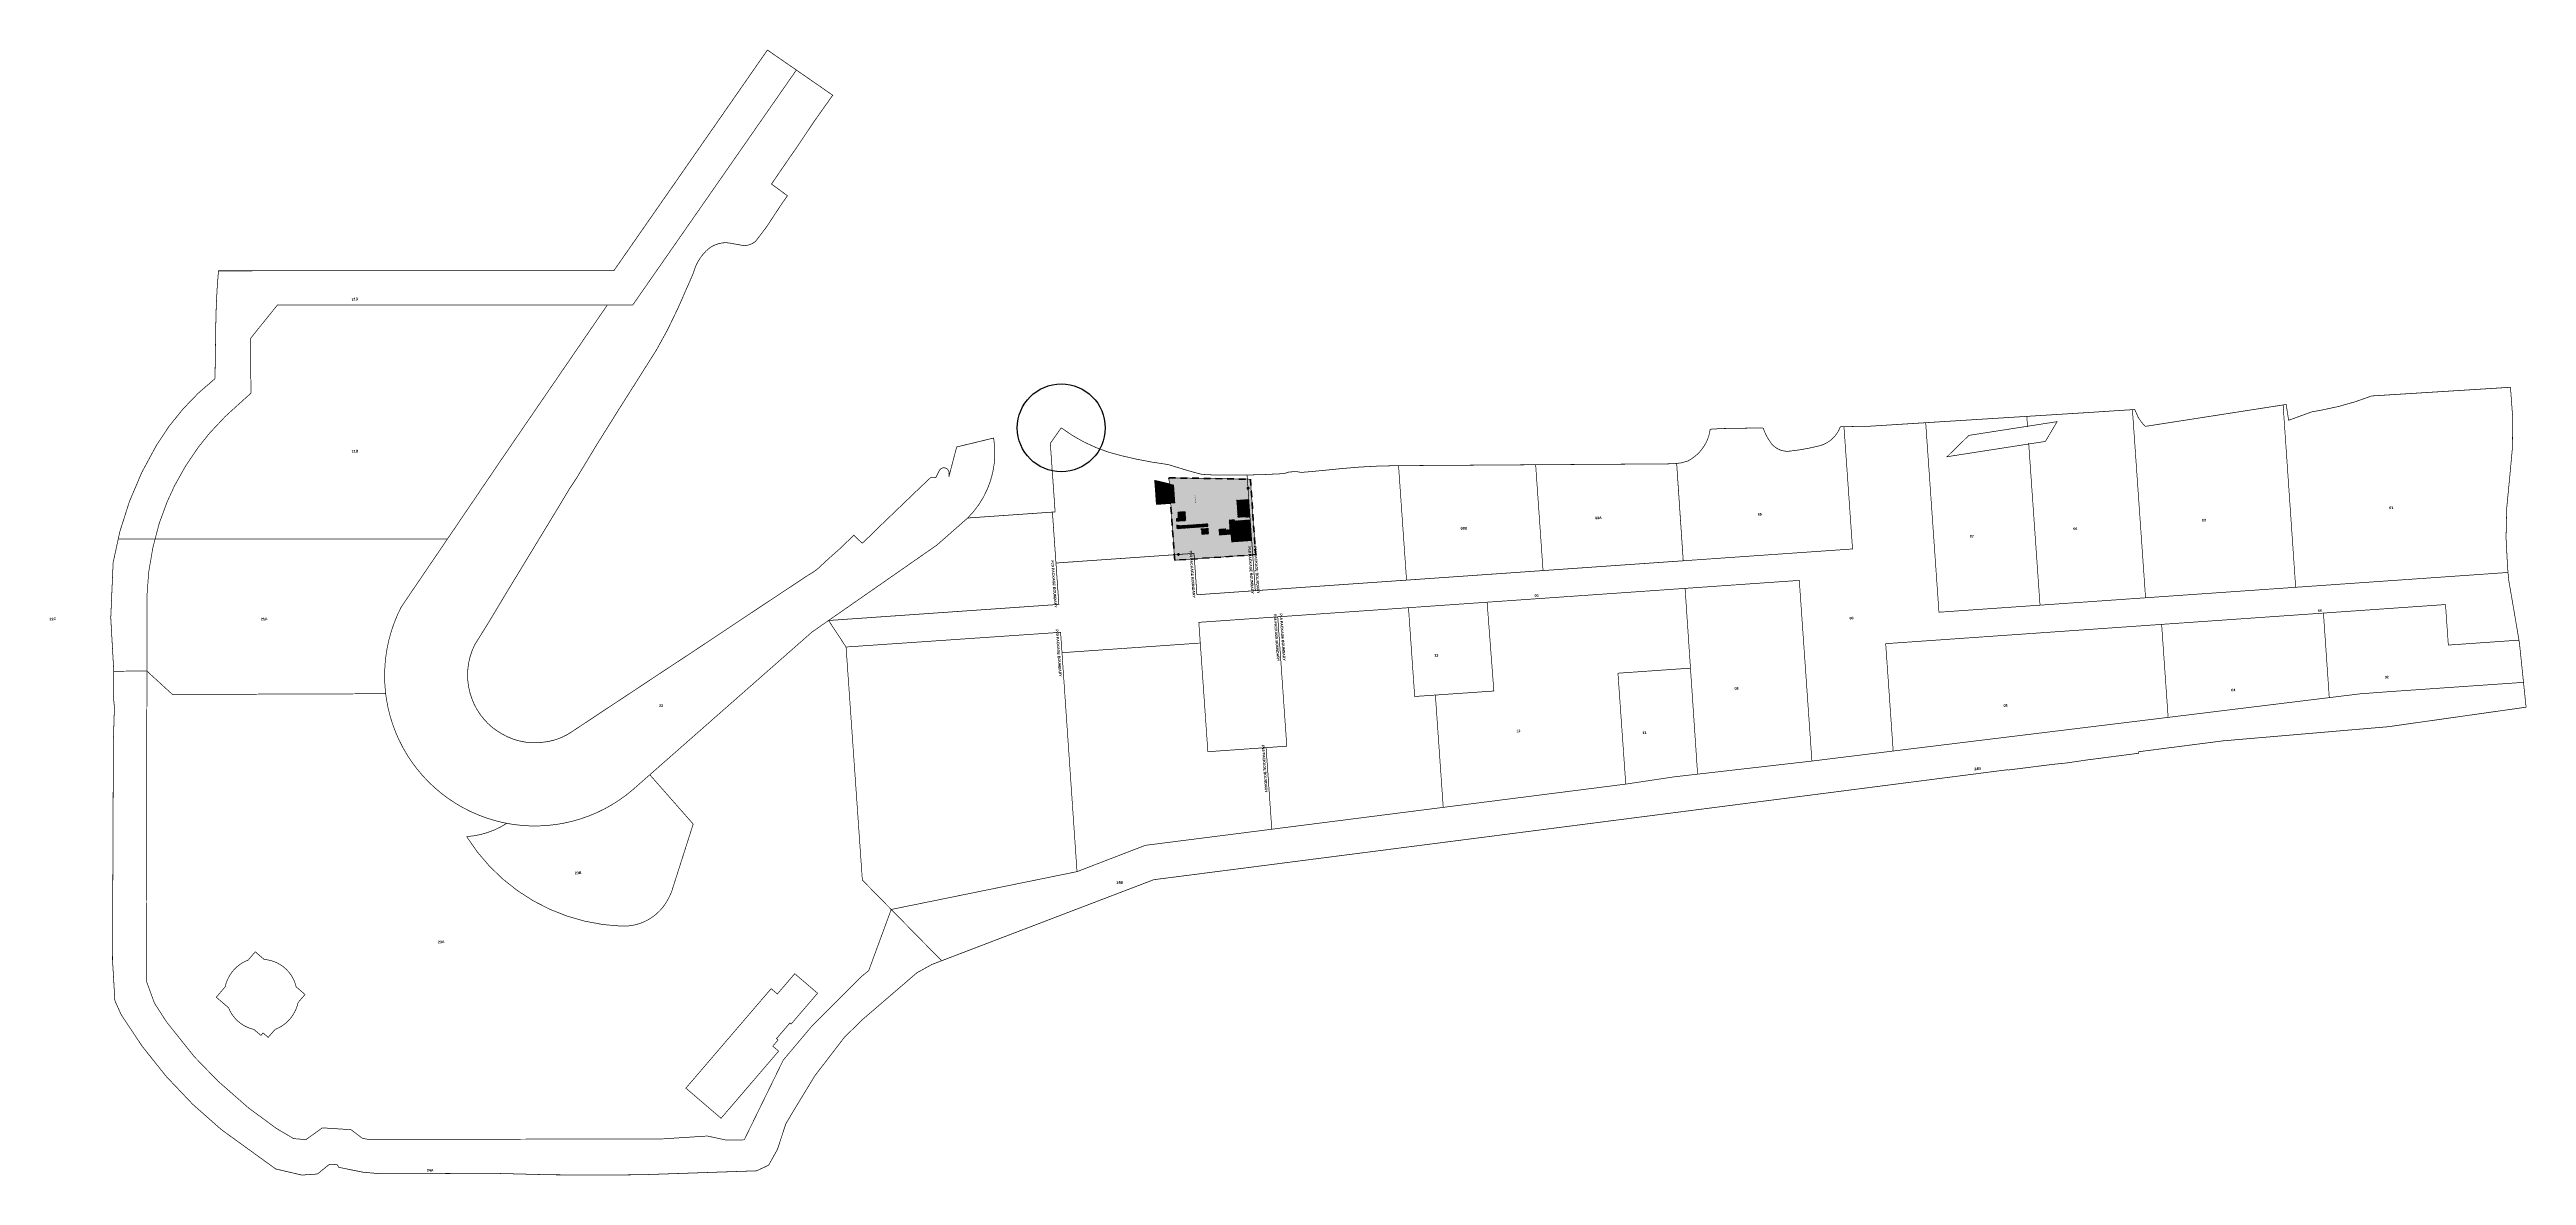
# Model space of a CAD drawing. Header units: millimetres. Extents: x 50357 to 985146, y 723188 to 1803594.
# Drawn here: x 831339 to 832772, y 821498 to 822150 of the extents above; entities that cross this region are included whole.
import ezdxf
from ezdxf.enums import TextEntityAlignment as Align

# ---------------------------------------------------------------- set-up
doc = ezdxf.new("R2010")
doc.units = ezdxf.units.MM
doc.header["$LTSCALE"] = 3
doc.header["$MEASUREMENT"] = 0
for name, pattern in [('Dash 1_100', [2.25, 1.25, -1]), ('DASHED', [19.05, 12.7, -6.35]), ('DIVIDE', [1.25, 0.5, -0.25, 0, -0.25, 0, -0.25])]:
    doc.linetypes.add(name, pattern=pattern)
doc.layers.get('Defpoints').update_dxf_attribs({"color": 32})
for name, color, linetype in [('3A35X-MAGP-P-LD-00-0$0$LWK-LV_LEVEL_NEW', 7, 'Continuous'), ('_ANCILIARY', 40, 'Continuous'), ('_ANCILIARY HATCH', 252, 'Continuous'), ('_DEV LINE', 96, 'DIVIDE'), ('_PARCEL BOUNDARY', 10, 'DASHED'), ('_SUBLEASE', 241, 'Continuous'), ('_SUBLEASE LINE', 10, 'DIVIDE'), ('LEVEL MARK', 7, 'Continuous')]:
    doc.layers.add(name, color=color, linetype=linetype)
for name, color, linetype, lineweight in [('Hatch (CARR)', 8, 'Continuous', 35), ('Hatch (HOR not under LTC submission)', 252, 'Continuous', 35), ('Hatch (LTC&CB)', 252, 'Continuous', 35)]:
    doc.layers.add(name, color=color, linetype=linetype, lineweight=lineweight)
doc.styles.add('3A35X-MAGP-P-LD-00-0$0$Standard', font='arial.ttf')
doc.styles.add('_BOLD', font='arialbd.ttf', dxfattribs={"width": 0.8})
pattern_1 = [(228.998908534, (377103.873, -398628.4059), (0.5660228118, -0.4920550544), []), (228.998908534, (377103.34395, -398628.4429), (0.5660228118, -0.4920550544), [0, -0.75])]
pattern_2 = [(273.99698326, (-2589.97528, 3765.70243), (0.39590968955, 0.0276637551), []), (48.99698326, (-2590.1594, 3765.4906), (-0.8471472552, 0.736492187), [0.56126625, -0.56126625]), (48.99698326, (-2590.1525, 3765.3917), (-0.8471472552, 0.736492187), [0.56126625, -0.56126625]), (48.99698326, (-2590.1456, 3765.2927), (-0.8471472552, 0.736492187), [0.56126625, -0.56126625])]

# ---------------------------------------------------------------- blocks, each defined once
blk = doc.blocks.new('PARCEL BOUNDARY')
at = {"layer": '_PARCEL BOUNDARY', "ltscale": 0.2, "const_width": 400}
blk.add_lwpolyline([(835046275, 817368216), (834552235, 817304559), (834423997, 817255556), (834415272, 817250725), (834383474, 817223368), (834373340, 817213382), (834356312, 817191233), (834343998, 817171014), (834339429, 817163257), (834334619, 817148570), (834329521, 817139415), (834322539, 817136162), (834256694, 817133907), (834232989, 817133690), (834202736, 817133865), (834169745, 817134732), (834105632, 817134419), (834095122, 817135317), (834080874, 817138176), (834079946, 817139711), (834075547, 817139970), (834068485, 817134307), (834059513, 817133702), (834044421, 817137222), (834012957, 817159986, -0.08686965), (833954966, 817226586), (833951380, 817234555), (833950000, 817258228), (833950511, 817384961), (833951109, 817404498), (833950597, 817409587), (833950593, 817427676), (833948989, 817456124), (833950364, 817488063, -0.09406335), (833975556, 817556113, -0.0902781), (834009286, 817594401), (834009749, 817626239, -0.01890961), (834011285, 817656779), (834240035, 817656948), (834328826, 817784526), (834366572, 817758378), (834355826, 817743212), (834346055, 817728583), (834340896, 817721209), (834331155, 817706998), (834340389, 817700245), (834336624, 817694857), (834328547, 817682538), (834322058, 817673971, -0.17520592), (834315237, 817671365), (834306349, 817672952, 0.23232566), (834293229, 817668130, 0.13623246), (834285961, 817655424), (834277176, 817635418), (834270995, 817622574), (834264654, 817611081), (834252662, 817592098), (834242750, 817576451), (834230030, 817556108), (834218394, 817536845), (834214232, 817530553), (834209561, 817522752), (834175873, 817467287), (834168313, 817454617), (834159505, 817440452, 0.21078465), (834157945, 817409099, 0.18030514), (834175259, 817388920, 0.1721578), (834199780, 817384186, 0.10218961), (834213411, 817388708), (834221184, 817393764), (834236604, 817404009), (834264376, 817422377), (834297078, 817443981), (834310419, 817452901), (834352558, 817480871, 0.08211886), (834360568, 817486915, -0.01113374), (834370062, 817495444), (834378808, 817503845), (834383625, 817499192), (834387460, 817502803), (834394780, 817509960), (834415092, 817529477), (834423246, 817537222), (834426223, 817537204), (834428346, 817541474, -0.68597531), (834433832, 817540361, -0.09598667), (834433770, 817537696), (834438280, 817554903), (834459677, 817560069, -0.24235352), (834444628, 817513801), (834495220, 817517337), (834492444, 817557035), (834498761, 817565962, 0.10394533), (834533697, 817549820, 0.02814853), (834560518, 817544745), (834570883, 817541589, 0.01218113), (834580152, 817539059, 0.0118169), (834589680, 817538655, 0.01895901), (834627610, 817539489), (834630540, 817540418), (834634554, 817540697), (834637584, 817540183, 0.00497874), (834647569, 817541071), (834660846, 817542394, -0.02316028), (834692882, 817544092), (834848633, 817545126), (834853232, 817545226), (834857282, 817545692), (834861211, 817546780, 0.08894422), (834868247, 817552295, 0.09128275), (834872755, 817559703, 0.06185808), (834874097, 817565165), (834880689, 817565564), (834904743, 817565941, 0.07734062), (834909189, 817557307, 0.26747297), (834920028, 817552490, 0.0363773), (834937243, 817555572, 0.24942274), (834949395, 817566641), (834966122, 817566903), (835091811, 817574777), (835119690, 817576586), (835121800, 817571864, 0.07369685), (835125906, 817566838), (835207274, 817579502), (835208699, 817570346), (835222078, 817575222), (835227487, 817576187, 0.04905368), (835256687, 817584425), (835337017, 817589446, -0.06218634), (835336510, 817536749, 0.05571216), (835335348, 817485197), (835335994, 817477945), (835339286, 817458795), (835342221, 817441416), (835346043, 817404387), (835266281, 817393086), (835170777, 817384907), (835121934, 817378609), (835122014, 817377733), (835091934, 817373836), (835080292, 817372113), (835071867, 817371247), (835046358, 817368019)], format="xyb", close=True, dxfattribs=at)
at = {"layer": '_PARCEL BOUNDARY', "ltscale": 100, "const_width": 383, "flags": 128}
for points in [[(834236237, 817637072), (834250943, 817637080), (834345551, 817772940)], [(834951493, 817566674), (834953903, 817532536), (834956464, 817495914), (834858529, 817489069)], [(834433810, 817537817), (834433776, 817537676), (834433735, 817537510)], [(833953173, 817501723), (833974494, 817501723), (834143765, 817501723)], [(834745090, 817465102), (834925661, 817477723), (834932967, 817373210)], [(835228838, 817458825), (835299441, 817463761), (835301082, 817440318), (835341924, 817443173)], [(835344561, 817418750), (835264785, 817413220), (835250065, 817412109), (835232215, 817409919)], [(834357819, 817238886), (834344632, 817250195), (834334564, 817238456), (834330978, 817241531), (834281657, 817183996), (834302000, 817166552), (834335298, 817205381), (834331915, 817208282), (834334981, 817211857), (834334066, 817212642), (834341825, 817221691), (834342543, 817221075), (834357819, 817238886)]]:
    blk.add_lwpolyline(points, dxfattribs=at)
at = {"layer": '_PARCEL BOUNDARY', "ltscale": 100, "const_width": 383}
for points in [[(834374306, 817439184), (834364188, 817454516), (834354598, 817447836), (834251000, 817356662), (834247124, 817353518), (834243074, 817350602), (834238864, 817347922), (834234507, 817345489), (834230017, 817343309), (834225409, 817341391), (834220700, 817339740), (834215903, 817338363), (834211035, 817337263), (834206112, 817336444), (834201150, 817335909), (834196165, 817335659), (834191175, 817335696), (834186195, 817336019), (834181241, 817336628), (834176331, 817337520), (834171480, 817338692), (834166704, 817340140), (834162019, 817341861), (834157440, 817343847), (834152984, 817346093), (834148663, 817348590), (834144493, 817351332), (834140487, 817354308), (834136658, 817357510), (834133019, 817360925), (834129583, 817364544), (834126359, 817368355), (834123360, 817372343), (834120595, 817376498), (834118072, 817380804), (834115801, 817385248), (834113788, 817389815), (834112041, 817394490), (834110565, 817399257), (834109365, 817404102), (834108445, 817409007), (834108007, 817412150), (833984648, 817411723), (833969897, 817425250), (833969935, 817447466), (833969971, 817469437), (833970937, 817482557), (833973350, 817496662), (833977027, 817510752), (833981581, 817523118), (833985886, 817532471), (833992319, 817543971), (833999729, 817554866), (834006171, 817562900), (834015255, 817572566), (834030059, 817586023), (834029857, 817617710), (834045344, 817636969), (834236237, 817637072), (834176143, 817549386), (834130481, 817482167), (834117000, 817462322), (834114846, 817457820), (834112955, 817453202), (834111331, 817448483), (834109981, 817443678), (834108909, 817438804), (834108118, 817433876), (834107612, 817428911), (834107391, 817423925), (834107456, 817418935), (834107808, 817413957), (834108007, 817412150)], [(835205506, 817579227), (835212773, 817473741)], [(834998779, 817568931), (835006438, 817459316), (835125949, 817467671)], [(835057266, 817572573), (835057694, 817566447)], [(835118341, 817576499), (835125949, 817467671), (835212773, 817473741), (835319277, 817481186), (835331672, 817482053), (835335626, 817482329)], [(835058341, 817557187), (835064894, 817463400)], [(834693862, 817544099), (834698492, 817477884)], [(834859605, 817473106), (834866851, 817365639), (834853309, 817364088), (834825297, 817359878), (834820780, 817424033), (834862716, 817426965)], [(834623997, 817456639), (834699612, 817461924)], [(835135245, 817452282), (835228838, 817458825)], [(835228838, 817458825), (835232215, 817409919), (835139006, 817398484)], [(834429575, 817257676), (834383731, 817304357), (834374306, 817439184), (834498385, 817447685), (834507891, 817309233)], [(834499195, 817435887), (834579180, 817441477)], [(834825297, 817359878), (834547391, 817324442), (834507889, 817309232), (834400429, 817287354), (834387406, 817251986), (834383005, 817248414), (834354246, 817219522), (834337980, 817200220), (834315409, 817154090), (834304897, 817153962), (834294102, 817156289), (834266885, 817154545), (834097559, 817154381), (834094364, 817155070), (834087999, 817159949), (834071396, 817161019), (834061877, 817154192), (834054778, 817154779), (834044721, 817160731), (834028686, 817172548), (834011041, 817188012), (833997529, 817201937), (833981199, 817222357), (833974218, 817233241), (833969588, 817245978), (833969893, 817425241), (833950594, 817425173)], [(834715171, 817411388), (834719714, 817346415)], [(834617253, 817380982), (834620554, 817333771)], [(834979977, 817379021), (834932967, 817373210)], [(834932967, 817373210), (834866851, 817365639)]]:
    blk.add_lwpolyline(points, dxfattribs=at)
at = {"layer": '_PARCEL BOUNDARY', "ltscale": 100, "const_width": 383, "flags": 128}
for points in [[(835074785, 817569558), (835023756, 817561615), (835011142, 817549279), (835068023, 817558132)], [(834716671, 817411492), (834703203, 817410562), (834699612, 817461924), (834745090, 817465102), (834748993, 817413729)], [(834579180, 817441477), (834578344, 817453448), (834623997, 817456639), (834629227, 817381823), (834583575, 817378615)]]:
    blk.add_lwpolyline(points, close=True, dxfattribs=at)
at = {"layer": '_PARCEL BOUNDARY', "ltscale": 0.2, "const_width": 400}
for points in [[(834854731, 817545399), (834858529, 817489069), (834620586, 817472439), (834611000, 817471769), (834606247, 817538666)], [(834493654, 817517222), (834495714, 817487766), (834497384, 817463828), (834364188, 817454516), (834426900, 817498196), (834444635, 817513795)], [(834495714, 817487766), (834575555, 817493351), (834577227, 817469409), (834611000, 817471769)]]:
    blk.add_lwpolyline(points, dxfattribs=at)
at = {"layer": '_PARCEL BOUNDARY', "ltscale": 100, "const_width": 383, "flags": 128}
for points, elevation in [([(834773165, 817544625), (834777445, 817483402)], 994000), ([(834357819, 817238886), (834344632, 817250195), (834334564, 817238456), (834330978, 817241531), (834281657, 817183996), (834302000, 817166552), (834335298, 817205381), (834331915, 817208282), (834334981, 817211857), (834334066, 817212642), (834341825, 817221691), (834342543, 817221075), (834357819, 817238886)], -10000)]:
    blk.add_lwpolyline(points, dxfattribs=dict(at, elevation=elevation))
at = {"layer": '_PARCEL BOUNDARY', "ltscale": 100, "const_width": 383}
blk.add_lwpolyline([(835139006, 817398484), (834979977, 817379021), (834975635, 817441124), (835135245, 817452282)], close=True, dxfattribs=at)
at = {"layer": '_PARCEL BOUNDARY', "ltscale": 100, "const_width": 383, "flags": 128}
blk.add_lwpolyline([(834260789, 817365275), (834285886, 817336758), (834273307, 817297390, -0.01253631), (834271640, 817293857, -0.29509485), (834244613, 817277698, -0.24913792), (834154832, 817329505, 0.12861799), (834178082, 817337195)], format="xyb", dxfattribs=at)
blk.add_lwpolyline([(834061374, 817238180), (834056220, 817242594, 0.32957341), (834037718, 817258441), (834032571, 817262849), (834028493, 817258096, 0.25414691), (834015160, 817242558), (834010027, 817236575), (834017126, 817230501, 0.24902427), (834031795, 817217950), (834035854, 817214477), (834037099, 817215913), (834040064, 817213340), (834043981, 817217905, 0.25315142), (834057312, 817233445)], format="xyb", close=True, dxfattribs=at)
at = {"layer": '_PARCEL BOUNDARY', "ltscale": 100, "const_width": 383, "elevation": 989000, "flags": 128}
blk.add_lwpolyline([(834061374, 817238180), (834056220, 817242594, 0.32957341), (834037718, 817258441), (834032571, 817262849), (834028493, 817258096, 0.25414691), (834015160, 817242558), (834010027, 817236575), (834017126, 817230501, 0.24902427), (834031795, 817217950), (834035854, 817214477), (834037099, 817215913), (834040064, 817213340), (834043981, 817217905, 0.25315142), (834057312, 817233445)], format="xyb", close=True, dxfattribs=at)
at = {"layer": 'Defpoints'}
blk.add_circle((834498761, 817565962), 25415, dxfattribs=at)
at = {"layer": 'Defpoints', "style": '_BOLD', "width": 0.8}
for s, p in [('21D', (834088379, 817639572, 994000)), ('21B', (834088379, 817551544, 994000)), ('09B', (834729800, 817506907, 994000)), ('09A', (834807593, 817512993, 994000)), ('05', (834901772, 817515067, 994000)), ('06', (835084195, 817506770, 994000)), ('03', (835158573, 817511734, 994000)), ('01', (835266939, 817518935, 994000)), ('07', (835024373, 817502377, 994000)), ('00', (834772570, 817468103, 994000)), ('21C', (833913594, 817454515, 994000)), ('21A', (834035865, 817454515, 994000)), ('00', (834954724, 817455071, 994000)), ('00', (835225718, 817459341, 994000)), ('13', (834714574, 817433531, 994000)), ('02', (835264366, 817420926, 994000)), ('08', (834888229, 817414380, 994000)), ('04', (835175551, 817413482, 994000)), ('22', (834266210, 817404425, 994000)), ('05', (835043843, 817404523, 994000)), ('12', (834762082, 817389814, 994000)), ('11', (834834878, 817388779, 994000)), ('24B', (835026925, 817367866, 994000)), ('23B', (834217451, 817307605, 994000)), ('24B', (834530769, 817302136, 994000)), ('23A', (834138253, 817267692, 994000)), ('24A', (834131894, 817135590, 994000))]:
    blk.add_text(s, height=1500, rotation=4.00124, dxfattribs=at).set_placement(p)
for s, p in [('P18 PACKAGE BOUNDARY', (834607737, 817483628, 994000)), ('P14 PACKAGE BOUNDARY', (834611078, 817483773, 994000)), ('P20 PACKAGE BOUNDARY', (834493865, 817475570, 994000)), ('P00 PACKAGE BOUNDARY', (834573859, 817481192, 994000)), ('P18 PACKAGE BOUNDARY', (834622565, 817444560, 994000)), ('P15 PACKAGE BOUNDARY', (834626048, 817444884, 994000)), ('P20 PACKAGE BOUNDARY', (834496559, 817435644, 994000)), ('P19 PACKAGE BOUNDARY', (834615682, 817368672))]:
    blk.add_text(s, height=1500, rotation=274.001239, dxfattribs=at).set_placement(p, align=Align.CENTER)
blk = doc.blocks.new('3A35X-MAGP-P-LD-00-0$0$Level_Symbol')
at = {"layer": '3A35X-MAGP-P-LD-00-0$0$LWK-LV_LEVEL_NEW'}
h = blk.add_hatch(color=256, dxfattribs=at)
h.paths.add_polyline_path([(1, 0.1, 0.414214), (-0.1, 1), (0, 0)])
h.paths.add_polyline_path([(0.1, -1), (0, 0), (-1, -0.1, 0.414214)])
for p, q in [((2, 0.1), (-2, -0.1)), ((-0.1, 2), (0.1, -2))]:
    blk.add_line(p, q, dxfattribs=at)
blk.add_circle((0, 0), 1, dxfattribs=at)
at = {"layer": '3A35X-MAGP-P-LD-00-0$0$LWK-LV_LEVEL_NEW', "style": '3A35X-MAGP-P-LD-00-0$0$Standard'}
for tag, p in [('ELEVATION_1', (1.4, 10.4)), ('ELEVATION_2', (1.6, 7.9)), ('ELEVATION_3', (1.7, 5.4))]:
    blk.add_attdef(tag, p, '', height=2, rotation=4, dxfattribs=at)

msp = doc.modelspace()

# ---------------------------------------------------------------- hatches: boundary and pattern name
at = {"layer": '_ANCILIARY'}
h = msp.add_hatch(color=256, dxfattribs=at)
h.dxf.hatch_style = 1
h.paths.add_polyline_path([(831990.3363, 821887.1915), (831979.441, 821886.4261), (831978.4568, 821900.439), (831989.5935, 821897.8179)])
h = msp.add_hatch(color=256, dxfattribs=at)
h.dxf.hatch_style = 1
h.paths.add_polyline_path([(831986.6747, 821901.8536), (832033.7988, 821901.0505), (832036.8483, 821857.4198), (831990.009, 821854.1442)])
h.paths.add_polyline_path([(831989.4414, 821897.8024), (832032.0444, 821897.0262), (832034.6047, 821860.4721), (831992.3946, 821857.5183)], flags=16)
at = {"layer": '_ANCILIARY HATCH'}
h = msp.add_hatch(dxfattribs=at)
h.set_pattern_fill('CORK', color=256, scale=0.125, angle=-86.0030167)
h.set_pattern_definition(pattern_2)
h.paths.add_polyline_path([(831978.4568, 821900.439), (831986.9159, 821898.4082), (831987.7128, 821887.0081), (831979.441, 821886.4261)])
h = msp.add_hatch(dxfattribs=at)
h.set_pattern_fill('CORK', color=256, scale=0.125, angle=-86.0030167)
h.set_pattern_definition(pattern_2)
h.paths.add_polyline_path([(831986.6741, 821901.8532), (832033.7982, 821901.0502), (832036.8477, 821857.4194), (831990.0084, 821854.1439)])
h.paths.add_polyline_path([(831989.4357, 821897.814), (832032.0446, 821897.0238), (832034.522, 821860.4639), (831992.3946, 821857.5183)], flags=16)
at = {"layer": '_SUBLEASE'}
h = msp.add_hatch(color=256, dxfattribs=at)
h.dxf.hatch_style = 1
h.paths.add_polyline_path([(832032.0444, 821897.0262), (831989.4411, 821897.8025), (831990.8719, 821878.2978), (831992.0652, 821878.3853), (831991.8167, 821881.9522), (831996.0534, 821882.2477), (831996.4046, 821877.2225), (831990.9856, 821876.8457), (831991.1543, 821874.5332), (831991.527, 821874.5592), (831991.5389, 821874.2894), (831992.7858, 821874.3765), (831992.8048, 821874.1049), (832008.9898, 821875.2375), (832009.102, 821873.632), (831991.2973, 821872.3871), (831992.3763, 821857.5169), (832034.6047, 821860.4721), (832034.2421, 821865.5208), (832022.9264, 821864.7297), (832022.6123, 821869.2232), (832015.8474, 821868.7504), (832015.6138, 821872.0922), (832019.4053, 821872.3572), (832019.456, 821871.6388), (832021.9221, 821871.8111), (832021.5298, 821877.4251), (832024.5624, 821877.6371), (832024.6215, 821876.8057), (832033.4213, 821877.4207), (832033.2836, 821879.2095), (832031.0693, 821879.0548), (832031.0519, 821879.3092), (832026.6231, 821878.9997), (832025.9376, 821888.8084), (832032.5864, 821889.2732)])
h.paths.add_polyline_path([(832005.7091, 821869.1271), (832005.4994, 821872.1271), (832009.1905, 821872.3851), (832009.4002, 821869.3851)], flags=16)
at = {"layer": 'Defpoints', "transparency": 33554687}
h = msp.add_hatch(color=256, dxfattribs=at)
h.dxf.hatch_style = 1
edge = h.paths.add_edge_path()
edge.add_arc((832032.4611, 821895.8084), 0.9452, -0.0010915, 359.9989085)
at = {"layer": 'Hatch (CARR)'}
h = msp.add_hatch(dxfattribs=at)
h.set_pattern_fill('SACNCR', color=130, scale=8, angle=180, style=0)
h.set_pattern_definition(pattern_1)
h.paths.add_polyline_path([(831996.4135, 821877.2239), (831996.0623, 821882.2491), (831991.8252, 821881.9536), (831992.0745, 821878.3867), (831991.0776, 821878.317), (831991.1787, 821876.8606)])
h.dxf.unprotected_set("ltscale", 0)
h = msp.add_hatch(dxfattribs=at)
h.set_pattern_fill('SACNCR', color=130, scale=8, angle=180, style=0)
h.set_pattern_definition(pattern_1)
h.paths.add_polyline_path([(832032.4167, 821870.8164), (832031.9706, 821870.3033), (832025.1174, 821869.8244), (832024.5713, 821877.6384), (832021.5387, 821877.4265), (832021.931, 821871.8125), (832019.4649, 821871.6402), (832019.4142, 821872.3586), (832015.6227, 821872.0936), (832015.8563, 821868.7518), (832022.6212, 821869.2246), (832022.7248, 821867.7425), (832034.035, 821868.539), (832033.8683, 821870.9238)])
h.dxf.unprotected_set("ltscale", 0)
h = msp.add_hatch(dxfattribs=at)
h.set_pattern_fill('SACNCR', color=130, scale=8, angle=180, style=0)
h.set_pattern_definition(pattern_1)
h.paths.add_polyline_path([(832025.1174, 821869.8243), (832031.9706, 821870.3033), (832032.4214, 821870.8167), (832033.8724, 821870.9237), (832033.4179, 821877.4268), (832024.6304, 821876.8071)])
h.dxf.unprotected_set("ltscale", 0)
h = msp.add_hatch(dxfattribs=at)
h.set_pattern_fill('SACNCR', color=130, scale=8, angle=180, style=0)
h.set_pattern_definition(pattern_1)
h.paths.add_polyline_path([(832026.632, 821879.001), (832031.0604, 821879.3105), (832031.0782, 821879.0562), (832033.2779, 821879.2107), (832033.0092, 821883.0552), (832032.9943, 821883.0519), (832032.5598, 821889.2729), (832025.9464, 821888.81)])
h.dxf.unprotected_set("ltscale", 0)
h = msp.add_hatch(dxfattribs=at)
h.set_pattern_fill('SACNCR', color=130, scale=8, angle=180, style=0)
h.set_pattern_definition(pattern_1)
h.paths.add_polyline_path([(831992.8048, 821874.1049), (831992.7858, 821874.3765), (831991.5389, 821874.2894), (831991.5201, 821874.5587), (831991.1474, 821874.5327), (831991.2973, 821872.3871), (832009.102, 821873.632), (832008.9898, 821875.2375)])
h.dxf.unprotected_set("ltscale", 0)
h = msp.add_hatch(dxfattribs=at)
h.set_pattern_fill('SACNCR', color=130, scale=8, angle=180, style=0)
h.set_pattern_definition(pattern_1)
h.paths.add_polyline_path([(832005.7091, 821869.1271), (832005.4994, 821872.1271), (832009.1905, 821872.3851), (832009.4002, 821869.3851)])
h.dxf.unprotected_set("ltscale", 0)
at = {"layer": 'Hatch (LTC&CB)'}
h = msp.add_hatch(color=256, dxfattribs=at)
h.dxf.hatch_style = 1
h.paths.add_polyline_path([(832022.9353, 821864.7311), (832022.7248, 821867.7425), (832034.0325, 821868.539), (832034.243, 821865.5276)])
h.dxf.unprotected_set("ltscale", 0)

# ---------------------------------------------------------------- linework, layer by layer
at = {"layer": '_DEV LINE', "ltscale": 2, "const_width": 0.3825, "elevation": 988.9998}
msp.add_lwpolyline([(831986.6751, 821901.8535), (831986.9159, 821898.4082), (831978.3756, 821900.4527), (831979.4409, 821886.4261), (831987.7145, 821887.0044), (831990.0116, 821854.1443), (832036.8489, 821857.4179), (832033.7993, 821901.0505), (831986.6751, 821901.8535)], dxfattribs=at)
for points in [[(831996.4135, 821877.2239), (831996.0623, 821882.2491), (831991.8252, 821881.9536), (831992.0745, 821878.3867), (831990.8716, 821878.3019), (831990.9856, 821876.8457)], [(832033.4213, 821877.4207), (832024.6294, 821876.807), (832024.5713, 821877.6384), (832021.5387, 821877.4265), (832021.931, 821871.8125), (832019.4649, 821871.6402), (832019.4142, 821872.3586), (832015.6227, 821872.0936), (832015.8563, 821868.7518), (832022.6212, 821869.2246), (832022.7248, 821867.7425), (832022.9266, 821864.7298), (832034.2421, 821865.5208)], [(832026.632, 821879.001), (832031.0604, 821879.3105), (832031.0782, 821879.0562), (832033.2851, 821879.1911), (832032.5504, 821889.2715), (832025.9464, 821888.81)], [(831992.8048, 821874.1049), (831992.7858, 821874.3765), (831991.5389, 821874.2894), (831991.5201, 821874.5587), (831991.1474, 821874.5327), (831991.2973, 821872.3871), (832009.102, 821873.632), (832008.9898, 821875.2375)], [(832005.7091, 821869.1271), (832005.4994, 821872.1271), (832009.1905, 821872.3851), (832009.4002, 821869.3851)]]:
    msp.add_lwpolyline(points, close=True, dxfattribs=at)
at = {"layer": '_SUBLEASE LINE', "ltscale": 2, "const_width": 0.3825, "elevation": 988.9998}
msp.add_lwpolyline([(832005.7091, 821869.1271), (832005.4994, 821872.1271), (832009.1905, 821872.3851), (832009.4002, 821869.3851)], close=True, dxfattribs=at)
at = {"layer": 'Hatch (HOR not under LTC submission)', "linetype": 'Dash 1_100', "elevation": 988.9998}
msp.add_lwpolyline([(831986.6751, 821901.8535), (832033.7993, 821901.0505), (832036.8487, 821857.4198), (831990.0095, 821854.1442)], close=True, dxfattribs=at)

# ---------------------------------------------------------------- block references
at = {"xscale": 0.001, "yscale": 0.001, "zscale": 0.001, "rotation": 359.998908534026}
msp.add_blockref('PARCEL BOUNDARY', (-2589.9543, 4380.689, 988.9998), dxfattribs=at)
at = {"layer": 'LEVEL MARK'}
ref = msp.add_blockref('3A35X-MAGP-P-LD-00-0$0$Level_Symbol', (831992.2605, 821857.5194, 988.9994), dxfattribs=dict(at, xscale=0.3749999999999999, yscale=0.3749999999999999, zscale=0.3749999999999999, rotation=269.998908534026))
ref.add_attrib('ELEVATION_3', '+11.60mPD', (832001.5168, 821891.6507, 988.9994), dxfattribs={"layer": '3A35X-MAGP-P-LD-00-0$0$LWK-LV_LEVEL_NEW', "height": 0.6, "rotation": 273.9989133, "style": '3A35X-MAGP-P-LD-00-0$0$Standard'})

doc.saveas('drawing.dxf')
